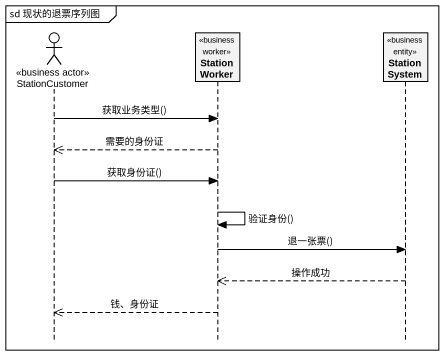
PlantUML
@startuml
mainframe sd 现状的退票序列图
hide footbox
actor StationCustomer <<business actor>>
participant StationWorker <<business worker>>
participant StationSystem <<business entity>>

StationCustomer -> StationWorker : 获取业务类型()
StationWorker -->> StationCustomer : 需要的身份证
StationCustomer -> StationWorker : 获取身份证()
StationWorker -> StationWorker : 验证身份()
StationWorker -> StationSystem : 退一张票()
StationSystem -->> StationWorker : 操作成功
StationWorker -->> StationCustomer : 钱、身份证
@enduml
